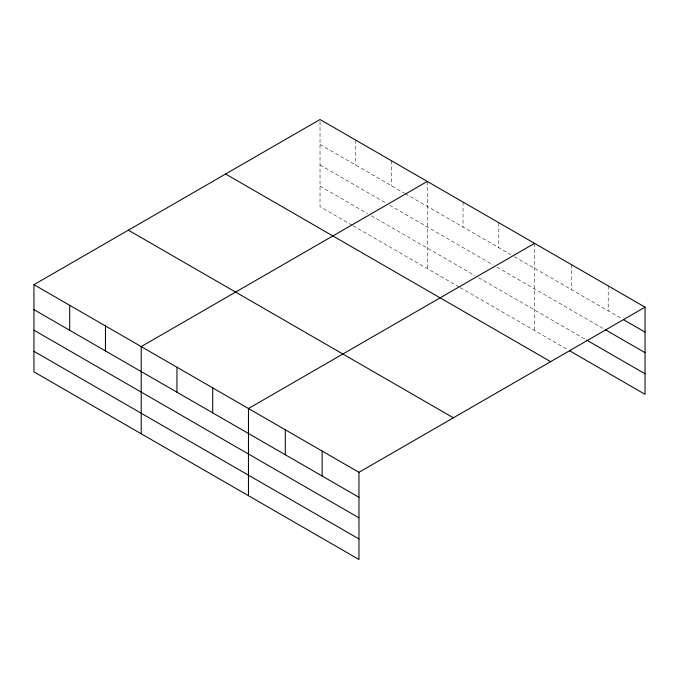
<?xml version="1.0" encoding="UTF-8"?>
<svg xmlns="http://www.w3.org/2000/svg" width="679" height="679" viewBox="0 0 679 679"><rect width="100%" height="100%" fill="white"/><g stroke="black" fill="none" stroke-linecap="round" stroke-linejoin="round"><path stroke-width="0.51" stroke-dasharray="3.4 2.55" d="M352.112 225.207L320.03 206.679L320.03 119.504M320.03 144.474L404.37 193.167M405.287 193.693L510.71 254.566M514.376 256.679L621.692 318.638M320.03 165.005L386.037 203.106M389.704 205.228L493.294 265.031M496.96 267.153L604.624 329.307M320.03 186.148L367.695 213.673M371.362 215.795L474.952 275.598M478.619 277.711L585.756 339.568M353.029 225.734L459.369 287.124M460.286 287.658L567.788 349.719M608.214 285.884L608.214 310.855M571.379 264.623L571.379 289.594M534.543 243.354L534.543 330.529M498.793 222.712L498.793 247.682M463.036 202.07L463.036 227.041M427.286 181.429L427.286 268.604M391.537 160.787L391.537 185.757M355.779 140.146L355.779 165.116"/><path stroke-width="1.02" d="M569.579 350.754L645.05 394.329L645.05 307.154L320.03 119.504L33.95 284.671L33.95 371.846L358.97 559.496L358.97 472.321L33.95 284.671M427.286 181.429L141.207 346.596L141.207 433.771M534.543 243.354L248.463 408.52L248.463 495.695M358.97 472.321L645.05 307.154M623.492 319.673L645.05 332.124M605.515 329.824L645.05 352.647M586.656 340.086L645.05 373.798M225.623 174.011L550.644 361.661M128.356 230.164L453.377 417.814M33.95 309.641L358.97 497.291M33.95 330.172L358.97 517.814M33.95 351.315L358.97 538.965M322.135 451.051L322.135 476.021M285.299 429.79L285.299 454.76M212.714 387.879L212.714 412.849M176.956 367.237L176.956 392.207M105.457 325.954L105.457 350.924M69.699 305.312L69.699 330.283"/></g></svg>
